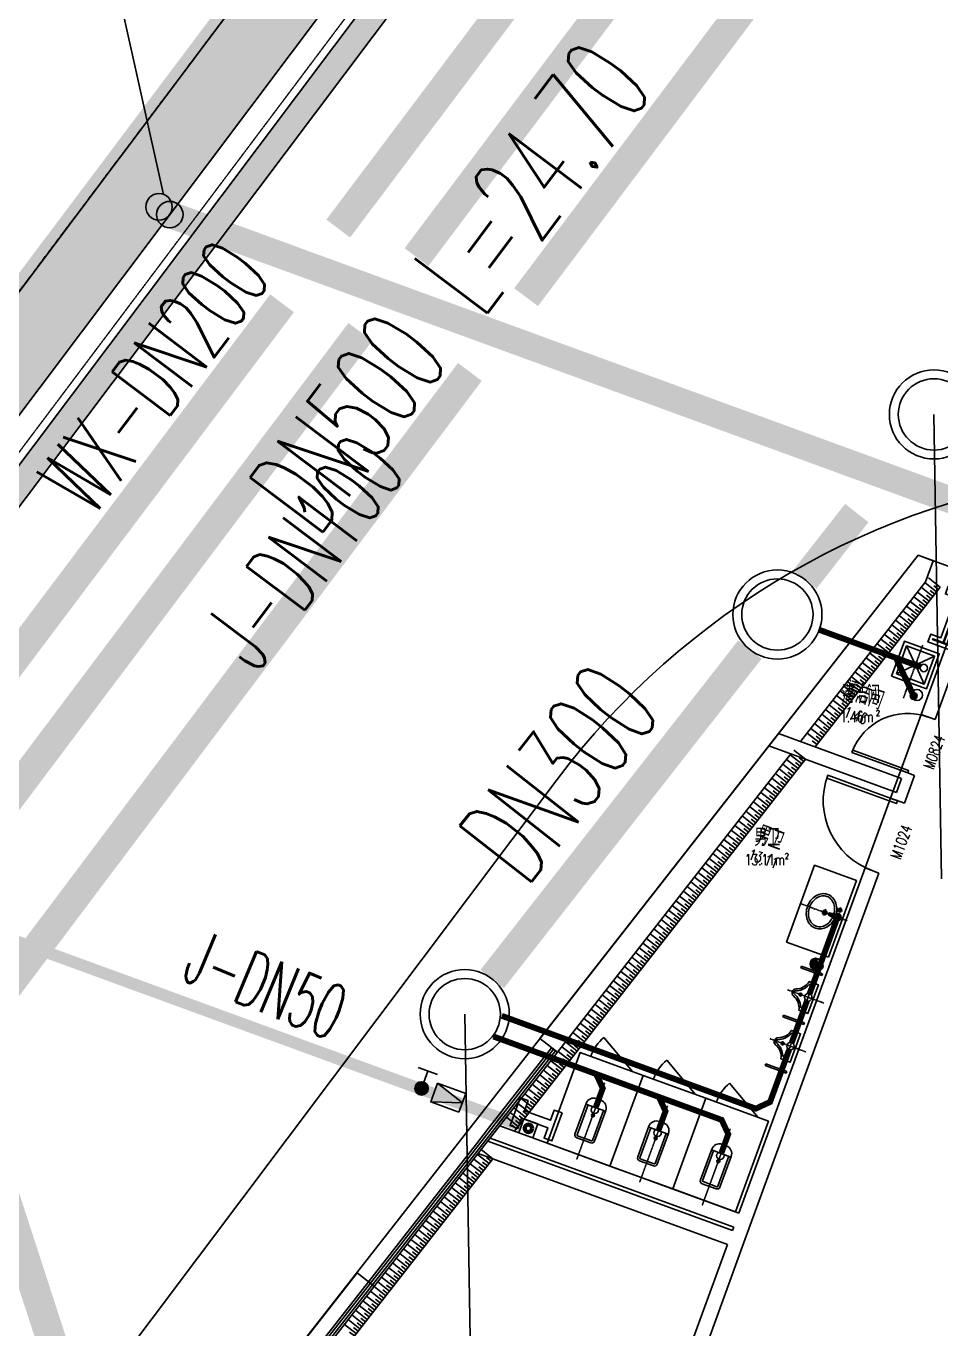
# Model space of a CAD drawing. Extents: x -111898 to 889894, y -2 to 1194865.
# Drawn here: x 571440 to 583763, y 946635 to 964181 of the extents above; entities that cross this region are included whole.
import ezdxf

# ---------------------------------------------------------------- set-up
doc = ezdxf.new("R2010")
doc.units = 0
doc.header["$LTSCALE"] = 10
doc.header["$MEASUREMENT"] = 0
for name, pattern in [('10平面$0$10平面$1$DOTE', [2.4200000000000004, 2, -0.2, 0.02, -0.2]), ('10平面$0$DASH', [0.35, 0.25, -0.1]), ('10平面$0$DOTE', [2.4200000000000004, 2, -0.2, 0.02, -0.2]), ('10平面$1$DOTE', [2.4200000000000004, 2, -0.2, 0.02, -0.2]), ('CENTER', [50.800000000000004, 31.75, -6.35, 6.35, -6.35]), ('DASH', [0.35, 0.25, -0.1]), ('DOTE', [2.4200000000000004, 2, -0.2, 0.02, -0.2])]:
    doc.linetypes.add(name, pattern=pattern)
doc.layers.get('Defpoints').update_dxf_attribs({"color": 210})
for name, color, linetype in [('0-WALL', 252, 'Continuous'), ('1-单体污水', 50, 'Continuous'), ('10平面$0$10平面$1$A-AXIS-DOTE', 14, '10平面$0$10平面$1$DOTE'), ('10平面$0$99平面图例外参$0$A-HATCH-2', 251, 'Continuous'), ('10平面$0$A-AXIS-DOTE', 8, '10平面$0$DOTE'), ('10平面$0$A-LIN-V', 9, 'Continuous'), ('10平面$0$A-WC', 223, 'Continuous'), ('10平面$1$A-AXIS-DOTE', 14, '10平面$1$DOTE'), ('A-AXIS-DOTE', 14, 'DOTE'), ('A-WC', 223, 'Continuous'), ('EQUIP_地漏', 7, 'Continuous'), ('FM_ZF给水', 3, 'Continuous'), ('GPS-ZF废水', 31, 'Continuous'), ('Gps-ZF雨水', 4, 'TG_Y'), ('SB_ZF污水', 2, 'Continuous'), ('TEXT_污水', 2, 'Continuous'), ('TEXT_消防', 1, 'Continuous'), ('TEXT_给水', 3, 'Continuous'), ('TEXT_雨水', 4, 'Continuous'), ('WALL', 252, 'Continuous'), ('WELL_污水', 2, 'Continuous'), ('建-房间', 252, 'Continuous'), ('建-门', 4, 'Continuous'), ('建-门窗编号', 7, 'Continuous'), ('污水标高', 2, 'Continuous')]:
    doc.layers.add(name, color=color, linetype=linetype)
for name, color, linetype, lineweight in [('GPS-ZF污水', 2, 'TG_W', 60), ('GPS-ZF消防', 1, 'TG_X', 60), ('GPS-ZF给水', 3, 'TG_J', 60), ('LG-ZF给水', 3, 'Continuous', 60)]:
    doc.layers.add(name, color=color, linetype=linetype, lineweight=lineweight)
doc.styles.add('10平面$0$A-AREA', font='SIMPLEX', dxfattribs={"bigfont": 'GBCBIG'})
doc.styles.add('_TWT_PIPEDN', font='SIMPLEX', dxfattribs={"width": 0.6, "height": 3, "bigfont": 'HZTXT'})
doc.styles.add('A-AREA', font='SIMPLEX', dxfattribs={"bigfont": 'GBCBIG'})
doc.styles.add('A-WIN-LABEL', font='SIMPLEX', dxfattribs={"bigfont": 'GBCBIG'})
doc.styles.add('TG_LINETYPE', font='SIMPLEX', dxfattribs={"width": 0.8, "height": 3.5, "bigfont": 'HZTXT'})
doc.linetypes.add('TG_J', pattern='A,2,-0.3,["J",TG_LINETYPE,S=0.1,R=0,X=-0.23,Y=-0.15],0', length=2.3)
doc.linetypes.add('TG_W', pattern='A,2,-0.3,["W",TG_LINETYPE,S=0.1,R=0,X=-0.23,Y=-0.15],0', length=2.3)
doc.linetypes.add('TG_WX', pattern='A,3,-0.6,["WX",TG_LINETYPE,S=0.1,R=0,X=-0.52,Y=-0.15],0', length=3.6)
doc.linetypes.add('TG_X', pattern='A,5,-0.3,["X",TG_LINETYPE,S=0.1,R=0,X=-0.23,Y=-0.15],0', length=5.3)
doc.linetypes.add('TG_Y', pattern='A,2,-0.3,["Y",TG_LINETYPE,S=0.1,R=0,X=-0.25,Y=-0.15],0', length=2.3)

# ---------------------------------------------------------------- blocks, each defined once
blk = doc.blocks.new('10平面$0$厕卫')
at = {"layer": '10平面$0$A-AXIS-DOTE', "linetype": '10平面$0$DASH'}
blk.add_line((50, -823.114372253418), (50, 271.885627746582), dxfattribs=at)
at = {"layer": '10平面$0$A-WC'}
for p, q in [((-59.78343963623047, -40), (-59.78343963623047, -469.6564288139343)), ((149.7834396362305, -30), (-49.78343963623047, -30)), ((159.7834396362305, -469.6564288139343), (159.7834396362305, -40)), ((189.7834396362305, -469.6564288139343), (-89.78343963623047, -469.6564288139343)), ((350, -1097.23339176178), (-169.6152420043945, -1397.23339176178))]:
    blk.add_line(p, q, dxfattribs=at)
blk.add_lwpolyline([(-400, 202.7666082382202), (-400, -1097.23339176178), (500, -1097.23339176178), (500, 202.7666082382202)], close=True, dxfattribs=at)
blk.add_lwpolyline([(189.7834396362305, -40, 0.4142135623730951), (149.7834396362305, 0), (-49.78343963623047, 0, 0.4142135623730951), (-89.78343963623047, -40), (-89.78343963623047, -479.6564288139343, 0.4142135623730951), (20.21656036376953, -589.6564288139343), (79.78343963623047, -589.6564288139343, 0.4142135623730903), (189.7834396362305, -479.6564288139343)], format="xyb", close=True, dxfattribs=at)
blk.add_circle((50, -358.6146011352539), 20, dxfattribs=at)
for centre, radius, start, end in [((-49.78343963623047, -40), 10, 90, 180), ((149.7834396362305, -40), 10, 0, 90), ((350, -1097.23339176178), 599.9999999999995, 180, 209.9998831151044)]:
    blk.add_arc(centre, radius, start, end, dxfattribs=at)
for p in [(50, 0), (50, -358.6146011352539)]:
    blk.add_point(p, dxfattribs=at)
blk = doc.blocks.new('10平面$0$$lvtry$00000224')
at = {"color": 0}
for p, q in [((-362.5000001189765, -1.369509844441253e-06), (-362.5000001189765, -300.0000013695098)), ((-337.5000001189765, -1.369509845972061e-06), (-362.5000001189765, -1.369509844441253e-06)), ((-337.5000001189765, -1.369509845972061e-06), (-337.5000001189765, -300.0000013695098)), ((337.4999998810235, -1.369509844441253e-06), (337.4999998810235, -300.0000013695098)), ((362.4999998810235, -1.369509845972061e-06), (337.4999998810235, -1.369509844441253e-06)), ((362.4999998810235, -1.369509845972061e-06), (362.4999998810235, -300.0000013695098)), ((-337.5000001189765, -300.0000013695098), (-362.5000001189765, -300.0000013695098)), ((362.4999998810235, -300.0000013695098), (337.4999998810235, -300.0000013695098))]:
    blk.add_line(p, q, dxfattribs=at)
at = {"color": 0, "elevation": 1e-08}
blk.add_lwpolyline([(-205, -130.6921668672003), (-205, 0), (205, 0), (205, -130.6921668676659, 0.2680681872429386), (50.76696929242462, -263.4628327437676, -0.3177651244820785), (-5.727633833885193e-08, -299.6467267489061, -0.3177651238976431), (-50.76696929195896, -263.4628327442333, 0.2680681872434905)], format="xyb", close=True, dxfattribs=at)
at = {"color": 0}
blk.add_circle((0, -181.622158779297, 1e-08), 20, dxfattribs=at)
for centre, radius, start, end in [((-152.1659696591087, -115.0054347957484, 1e-08), 10, 114.1083874687021, 248.1393961379835), ((5.09339536074549, -466.4251228258945, 1e-08), 395.0016948295107, 66.66751465096227, 114.1083874687021), ((-242.8073158459738, -340.9316236418672, 1e-08), 233.4306809856922, 19.26394190434416, 68.13939613798351), ((242.8073158459738, -340.9316236418672, 1e-08), 233.4306809856917, 110.4941076083355, 160.7360580956559), ((157.579544424545, -112.9081085743383, 1e-08), 10, 290.4941076083355, 66.66751465096227), ((0.2095041857101023, -256, 1e-08), 23.99999999999859, 199.2639419043441, 269.499839251993), ((-0.2095041857101023, -256, 1e-08), 24.00000000000079, 270.500160748007, 340.7360580956558)]:
    blk.add_arc(centre, radius, start, end, dxfattribs=at)
blk.add_point((0, -181.622158779297, 1e-08), dxfattribs=at)
at = {"layer": '10平面$1$A-AXIS-DOTE'}
blk.add_lwpolyline([(-1.327134668827057e-07, 152.6724720913917), (-1.327134668827057e-07, -367.3275279086083)], dxfattribs=at)
blk = doc.blocks.new('10平面$0$小便器')
at = {"layer": '10平面$0$A-WC', "xscale": -1, "rotation": 89.99999999999999}
blk.add_blockref('10平面$0$$lvtry$00000224', (2044606.132980346, 1695653.609367371), dxfattribs=at)
blk = doc.blocks.new('10平面$0$45345')
at = {"layer": '10平面$0$A-WC'}
h = blk.add_hatch(dxfattribs=at)
h.set_pattern_fill('ANSI31', color=256, scale=10, angle=7.69694232914171e-13)
h.set_pattern_definition([(30.00000000072439, (40598742844.53468, 3385776346.450553), (-7.937500000173811, 13.74815328497761), [])])
edge = h.paths.add_edge_path()
edge.add_arc((40598742441.34776, 3385774511.717568), 50, 0, 360)
blk.add_circle((40598742441.34776, 3385774511.717568), 50, dxfattribs=at)
blk = doc.blocks.new('10平面$0$343243')
at = {"layer": '10平面$0$10平面$1$A-AXIS-DOTE'}
blk.add_lwpolyline([(-137039.1845359175, 783549.9999155595), (-137039.1845291465, 784209.9999155595)], dxfattribs=at)
at = {"layer": '10平面$0$A-WC'}
for p, q in [((-137084.2437445717, 783874.9999160218), (-136994.125320595, 783874.9999150973)), ((-137070.6291553337, 783706.5430113167), (-137055.8879810546, 783814.2154559261)), ((-137064.1845347106, 783667.647857158), (-137055.8879810546, 783814.2154559261)), ((-137056.3608064828, 783804.1132499352), (-137022.0082601383, 783804.1132495828)), ((-137055.8879810546, 783814.2154559261), (-137022.4810853592, 783814.2154555834)), ((-137039.1845330456, 783829.9407035712), (-137039.1845321211, 783920.0591275479)), ((-137014.1845347106, 783667.6478566449), (-137022.4810853592, 783814.2154555834)), ((-137007.7399132893, 783706.5430106715), (-137022.4810853592, 783814.2154555834)), ((-137175.6989661359, 783693.99991696), (-137102.6701027446, 783693.9999162109)), ((-137139.1845348148, 783657.4854848898), (-137139.1845340656, 783730.5143482811)), ((-137064.1845347106, 783667.647857158), (-137070.6291553337, 783706.5430113167)), ((-137064.1845347106, 783667.647857158), (-137014.1845347106, 783667.6478566449)), ((-137063.069927619, 783687.3385976467), (-137015.2991413982, 783687.3385971566)), ((-137014.1845347106, 783667.6478566449), (-137007.7399132893, 783706.5430106715)), ((-136975.6989661359, 783693.9999149082), (-136902.6701027446, 783693.9999141591)), ((-136939.1845348148, 783657.485482838), (-136939.1845340656, 783730.5143462293))]:
    blk.add_line(p, q, dxfattribs=at)
for points in [[(-137068.5861527328, 783721.4655052931, -0.05503366445282638), (-137132.052788923, 783734.964308203, -0.0888493983857469), (-137208.3990421116, 783776.3516643569, -0.1049875008758899), (-137263.2745701811, 783843.1668952166, -0.1201703710503755), (-137282.0112499413, 783919.9999180507, -0.120170371050088), (-137263.2745686047, 783996.8329405003, -0.1049875008761855), (-137208.3990391642, 784063.6481702342, -0.08884939838595049), (-137132.0527851261, 784105.0355248217, -0.08005155327522542), (-137039.1845300698, 784119.9999155595, -0.08005155327514211)], [(-137064.5138742414, 783751.2102306456, -0.05606644776381915), (-137122.6293239315, 783763.445851482, -0.08884939838590888), (-137189.6757487428, 783799.7917643017, -0.1049875008761085), (-137236.6424184022, 783856.9773438561, -0.1201703710500949), (-137252.0112499413, 783919.9999177429, -0.1201703710501435), (-137236.642417109, 783983.0224913144, -0.1049875008761313), (-137189.6757462764, 784040.2080699052, -0.08884939838588762), (-137122.6293207193, 784076.5539813492, -0.08005155327528395), (-137039.1845303776, 784089.9999155595, -0.08005155327526944)], [(-137039.1845300698, 784119.9999155595, -0.08005155327514211), (-136946.3162753206, 784105.0355229162, -0.08884939838606445), (-136869.9700221316, 784063.6481667622, -0.1049875008760499), (-136815.0944940622, 783996.8329359024, -0.120170371050193), (-136796.357814302, 783919.9999130684, -0.1201703710501875), (-136815.0944956387, 783843.1668906187, -0.1049875008760622), (-136869.9700250791, 783776.3516608849, -0.08884939838584911), (-136946.316279117, 783734.9643062975, -0.05503366445274368), (-137009.7829155841, 783721.4655046898, -0.0800515532754416)], [(-137039.1845303776, 784089.9999155595, -0.08005155327526944), (-136955.7397403118, 784076.5539796371, -0.0888493983858896), (-136888.6933155005, 784040.2080668174, -0.1049875008761153), (-136841.7266458411, 783983.022487263, -0.1201703710501367), (-136826.357814302, 783919.9999133762, -0.1201703710501367), (-136841.7266471343, 783856.9773398046, -0.1049875008761155), (-136888.6933179669, 783799.7917612139, -0.08884939838591054), (-136955.7397435241, 783763.4458497699, -0.05606644776380701), (-137013.8551934652, 783751.2102301259, -0.08005155327530532)]]:
    blk.add_lwpolyline(points, format="xyb", dxfattribs=at)
for centre, radius in [((-137039.1845325833, 783874.9999155595), 30), ((-137039.1845325833, 783874.9999155595), 20), ((-137139.1845344402, 783693.9999165855), 25), ((-137139.1845344402, 783693.9999165855), 15), ((-136939.1845344402, 783693.9999145336), 25), ((-136939.1845344402, 783693.9999145336), 15)]:
    blk.add_circle(centre, radius, dxfattribs=at)
for centre, start, end in [((-137040.368334685, 783694.7285667062), 80.52522821089455, 279.4747706136177), ((-137038.0007341804, 783694.7285666818), 260.5252282108945, 99.47477061338024)]:
    blk.add_arc(centre, 7.191400878313289, start, end, dxfattribs=at)
blk = doc.blocks.new('$VALVE$00000752')
for p, q in [((-112.5, 75), (112.5, 75)), ((112.5, 75), (112.5, -75)), ((112.5, -75), (-112.5, -75))]:
    blk.add_line(p, q)
blk.add_lwpolyline([(-112.5, -75), (112.5, 0), (-112.5, 75)], close=True)
for p in [(-112.5, 0), (112.5, 9.094947017729282e-13)]:
    blk.add_point(p)
blk.add_solid([(-112.5, 75), (112.5, 0), (-112.5, -75)])
blk = doc.blocks.new('A$C34D37DA4')
at = {"ltscale": 0.5}
for points in [[(-250.0000003376044, -107.7489576064982), (249.9999996623956, -107.7489576064982), (249.9999996623956, 392.2510423935018), (-250.0000003376044, 392.2510423935018)], [(-200.0000003376044, -57.74895760649815), (199.9999996623956, -57.74895760649815), (199.9999996623956, 342.2510423935018), (-200.0000003376044, 342.2510423935018)]]:
    blk.add_lwpolyline(points, close=True, dxfattribs=at)
for points in [[(-200.0000003376044, 342.2510423935018), (-28.28427158528939, 170.5353136411868)], [(28.28427091008052, 170.5353136411868), (199.9999996623956, 342.2510423935018)], [(-200.0000003376044, -57.74895760649815), (-28.28427158528939, 113.9667711458169)], [(28.28427091008052, 113.9667711458169), (199.9999996623956, -57.74895760649815)]]:
    blk.add_lwpolyline(points, dxfattribs=at)
blk.add_circle((-3.37604433298111e-07, 142.2510423935018), 40, dxfattribs=at)
at = {"layer": 'A-AXIS-DOTE'}
blk.add_lwpolyline([(0, 427.4235144928098), (0, -332.5764855071902)], dxfattribs=at)
blk = doc.blocks.new('10平面$0$99平面图例外参$0$$LinePat$填挖边坡')
at = {"color": 0}
for p, q in [((0, 0), (0, -1500)), ((300, 0), (300, -600))]:
    blk.add_line(p, q, dxfattribs=at)
at = {"layer": 'Defpoints', "color": 0}
blk.add_point((600, 0), dxfattribs=at)
blk = doc.blocks.new('$TwtSys$00000147')
blk.add_circle((0, 0, 1e-08), 25)
blk = doc.blocks.new('$TwtSys$00000141')
for p, q in [((-94.19606303561523, 7.672111694559135), (-10.08309029082739, 91.78508443935061)), ((-94.19606303561523, 7.672111694559135), (-10.08309029082739, 91.78508443935061)), ((-87.21916889109707, -35.05448014085778), (35.05448014085778, 87.21916889110071)), ((-87.21916889109707, -35.05448014085778), (35.05448014085778, 87.21916889110071)), ((-66.46803743153214, -66.46803743153941), (66.46803743153214, 66.46803743153214)), ((-66.46803743153214, -66.46803743153578), (66.46803743153214, 66.46803743153214)), ((-32.35611368903483, -87.061266563549), (87.58274635417911, 32.87759347966494)), ((-32.35611368903483, -87.061266563549), (87.58274635417911, 32.87759347966858)), ((11.43110768805855, -92.25951895252001), (92.2594807012465, -11.43114593933933)), ((11.43110768805855, -92.25951895252001), (92.2594807012465, -11.43114593933933))]:
    blk.add_line(p, q)
blk.add_circle((0, 0), 94)
blk.add_circle((0, 0), 94)
blk = doc.blocks.new('$VALVE$00000497')
for p, q in [((77.84599647394498, 138.1702899510274), (-77.84599647394498, 138.1702899510274)), ((0, 49.99999999000283), (0, 138.1702899510274))]:
    blk.add_line(p, q)
at = {"const_width": 49.6031746031746}
blk.add_lwpolyline([(24.80158730159019, 0, 1), (-24.80158730159019, 0, 1)], format="xyb", close=True, dxfattribs=at)
blk.add_circle((0, 0), 49.99999999)
blk = doc.blocks.new('*U6267')
at = {"color": 0}
blk.add_lwpolyline([(500, 0), (499.9999999999999, 1000), (459.9999999999999, 1000), (460, 0)], close=True, dxfattribs=at)
blk.add_arc((500, 0), 1000, 90, 180, dxfattribs=at)
blk = doc.blocks.new('*U6266')
at = {"color": 0, "xscale": 0.001, "yscale": 0.001, "zscale": 0.001}
blk.add_blockref('*U6267', (0, 0), dxfattribs=at)
blk = doc.blocks.new('$TWTSYS$00000376')
for radius in [0.5, 0.4]:
    blk.add_circle((0, 0, 1e-08), radius)

msp = doc.modelspace()

# ---------------------------------------------------------------- hatches: boundary and pattern name
at = {"layer": '0-WALL'}
h = msp.add_hatch(dxfattribs=at)
h.set_pattern_fill('草坪或沼泽', color=8, scale=400, angle=-0.2002566359973439)
h.set_pattern_definition([(359.7997433640027, (-824318.4315037844, 704905.547007917), (1605.582436069864, 1594.398018370558), [240, -48, 64, -48, 240, -960]), (359.7997433640027, (-824398.2632298586, 704953.8263224349), (1605.582436069864, 1594.398018370558), [160, -120, 240, -120, 160, -800]), (359.7997433640027, (-823836.0297703859, 705591.8651379333), (1605.582436069864, 1594.398018370558), [200, -80, 200, -1120]), (359.7997433640027, (-824634.9064412233, 705914.6592878089), (1605.582436069864, 1594.398018370558), [80, -160, 80, -1280]), (89.79974336400268, (-824474.9074177858, 705914.1000703559), (-1594.398018370558, 1605.582436069864), [143.9999999999999, -1456]), (89.79974336400268, (-823998.2656712648, 704952.4282678352), (-1594.398018370558, 1605.582436069864), [159.9999999999999, -1440]), (89.79974336400268, (-823596.0312352297, 705591.0263069854), (-1594.398018370558, 1605.582436069864), [159.9999999999999, -1440]), (44.79974336400269, (-823790.3228688356, 704935.7013820396), (5.59220884975889, 1599.99022725065), [160, -2102.7416992]), (134.7997433640026, (-824206.3203282473, 704937.1553562866), (-1599.99022725065, 5.59220884975889), [160, -2102.741699199999]), (63.23469218400269, (-823838.2946248171, 704943.8691028343), (5.59220893125007, 1599.990227220076), [160, -3417.7087632]), (75.76349989400268, (-823918.2661595461, 704952.1486643539), (5.592208906717815, 1599.990226980322), [159.9999999999999, -6436.969001599997]), (75.76349989400268, (-823516.0317235109, 705590.7466996894), (5.592208906717815, 1599.990226980322), [127.9999999999999, -6468.969001599997]), (75.76349989400268, (-824442.9076237795, 705913.9882301078), (5.592208906717815, 1599.990226980322), [112, -6484.969001599996]), (103.8359868340026, (-824078.2651829836, 704952.707878469), (5.592208790911286, 1599.990226980727), [160, -6436.9690016]), (103.8359868340026, (-823676.0307545778, 705591.3059200034), (5.592208790911286, 1599.990226980727), [128, -6468.9690016]), (103.8359868340026, (-824506.9072194216, 705914.2119125114), (5.592208790911286, 1599.990226980727), [112, -6484.969001599999]), (116.3647945640027, (-824158.2926564333, 704944.987541555), (5.592208209553519, 1599.990227222598), [159.9999999999999, -3417.706876319998])])
h.paths.add_polyline_path([(696130.9834971312, 804098.6092232452), (669562.3317484739, 731379.5407980666), (607880.4317393187, 745535.2408012138), (522571.7317423704, 770781.3408015952), (445339.5305857542, 792957.0411266075), (609790.2715296629, 1011755.571234582), (618487.2317499998, 1023194.240804552), (653205.5602946165, 1069507.994380353), (721439.1645960691, 1038957.865692495), (738262.8392176512, 1027590.633263944), (761400.8906626585, 1017231.068407415), (768403.0373148802, 1001909.039001821), (737294.4321665647, 916764.0039232955), (736355.159835327, 917107.1766289459), (742257.7525400999, 933262.6513088928), (741788.3103785398, 933434.1667593704), (745346.3128580931, 941716.1195210204), (767322.9124293211, 1001866.694767831), (760648.0976023558, 1016472.459882139), (737774.940757263, 1026713.423886179), (720951.2661433103, 1038080.656313299), (653526.3374400022, 1068268.717893957), (619285.3326334837, 1022591.707346319), (610587.9901041868, 1011152.535033582), (447011.6206202391, 793517.3390973792), (522851.6122126463, 771741.3842314468), (608134.4033274534, 746502.951664804), (668925.8997263792, 732551.5950192199), (695191.7112116697, 804441.7819131599)])
h.paths.add_polyline_path([(702359.4512476805, 821146.0821222053), (701420.1789317015, 821489.2548226104), (703324.3013834837, 826702.5604351745), (702855.2264628294, 826873.8858402953), (706411.9311594847, 835156.2378467307), (730109.5336604002, 900012.7405880676), (731048.8059763792, 899669.5678838477)])
h = msp.add_hatch(dxfattribs=at)
h.set_pattern_fill('草坪或沼泽', color=8, scale=400, angle=-0.2002566359973439)
h.set_pattern_definition([(359.7997433640027, (-824318.4315037844, 704905.547007917), (1605.582436069863, 1594.398018370559), [240, -48, 64, -48, 240, -960]), (359.7997433640027, (-824398.2632298586, 704953.8263224349), (1605.582436069863, 1594.398018370559), [160, -120, 240, -120, 160, -800]), (359.7997433640027, (-823836.0297703859, 705591.8651379333), (1605.582436069863, 1594.398018370559), [200, -80, 200, -1120]), (359.7997433640027, (-824634.9064412233, 705914.6592878089), (1605.582436069863, 1594.398018370559), [80, -160, 80, -1280]), (89.79974336400268, (-824474.9074177858, 705914.1000703559), (-1594.398018370559, 1605.582436069863), [143.9999999999999, -1456]), (89.79974336400268, (-823998.2656712648, 704952.4282678352), (-1594.398018370559, 1605.582436069863), [159.9999999999999, -1440]), (89.79974336400268, (-823596.0312352297, 705591.0263069854), (-1594.398018370559, 1605.582436069863), [159.9999999999999, -1440]), (44.79974336400269, (-823790.3228688356, 704935.7013820396), (5.592208849759004, 1599.99022725065), [160, -2102.7416992]), (134.7997433640026, (-824206.3203282473, 704937.1553562866), (-1599.99022725065, 5.592208849759004), [160, -2102.741699199999]), (63.23469218400269, (-823838.2946248171, 704943.8691028343), (5.59220893125007, 1599.990227220076), [160, -3417.7087632]), (75.76349989400268, (-823918.2661595461, 704952.1486643539), (5.592208906717815, 1599.990226980322), [159.9999999999999, -6436.969001599997]), (75.76349989400268, (-823516.0317235109, 705590.7466996894), (5.592208906717815, 1599.990226980322), [127.9999999999999, -6468.969001599997]), (75.76349989400268, (-824442.9076237795, 705913.9882301078), (5.592208906717815, 1599.990226980322), [112, -6484.969001599996]), (103.8359868340026, (-824078.2651829836, 704952.707878469), (5.592208790911286, 1599.990226980727), [160, -6436.9690016]), (103.8359868340026, (-823676.0307545778, 705591.3059200034), (5.592208790911286, 1599.990226980727), [128, -6468.9690016]), (103.8359868340026, (-824506.9072194216, 705914.2119125114), (5.592208790911286, 1599.990226980727), [112, -6484.969001599999]), (116.3647945640027, (-824158.2926564333, 704944.987541555), (5.592208209553178, 1599.990227222599), [159.9999999999999, -3417.706876319998])])
edge = h.paths.add_edge_path()
edge.add_line((741503.080184448, 933538.3785041557), (741712.8743052366, 934018.5682772384))
edge.add_line((741712.8743052366, 934018.5682772384), (745060.9552454832, 941812.8928240524))
edge.add_line((745060.9552454832, 941812.8928240524), (766890.8625025633, 1001849.757060884))
edge.add_line((766890.8625025633, 1001849.757060884), (760346.9803385618, 1016169.016480802))
edge.add_line((760346.9803385618, 1016169.016480802), (737579.7813486937, 1026362.540142416))
edge.add_line((737579.7813486937, 1026362.540142416), (720756.1066737059, 1037729.772585748))
edge.add_line((720756.1066737059, 1037729.772585748), (653654.6482844236, 1067773.00730121))
edge.add_line((653654.6482844236, 1067773.00730121), (467795.2523722532, 820503.805057405))
edge.add_line((467795.2523722532, 820503.805057405), (468143.5819697264, 820404.8905800567))
edge.add_line((468143.5819697264, 820404.8905800567), (647181.9210581663, 1058601.17751634))
edge.add_line((647181.9210581663, 1058601.17751634), (648464.5571284178, 1058132.562714933))
edge.add_line((648464.5571207884, 1058132.562719224), (650350.2345347288, 1063296.799167989))
edge.add_line((650350.2345423582, 1063296.79916179), (720796.1482157591, 1037558.685605405))
edge.add_line((720796.1482157591, 1037558.685607313), (718909.6024165037, 1032395.073365091))
edge.add_line((718909.6024165037, 1032395.073367475), (725484.4925989988, 1029992.897046445))
edge.add_line((725484.4925989988, 1029992.897044061), (726513.2580256346, 1032808.654232858))
edge.add_line((726513.2580256346, 1032808.654232858), (729331.0694041136, 1031779.138290285))
edge.add_line((729331.0694041136, 1031779.138290285), (728302.3631129148, 1028963.455247758))
edge.add_line((728302.3631129148, 1028963.455247758), (747084.5603098753, 1022101.192045091))
edge.add_line((747084.5603098753, 1022101.192045091), (755217.1409678343, 1018452.950707315))
edge.add_arc((743028.4986796263, 1006160.869893907), 17310.63983173795, -14.619993948344586, 45.2420907396521, ccw=False)
edge.add_line((759778.639899719, 1001791.542619108), (760685.9860529783, 1001458.081477521))
edge.add_line((760685.9860529783, 1001458.081477521), (765094.6488947752, 999847.3091386543))
edge.add_line((765094.6488947752, 999847.3091386543), (740941.6856303099, 933744.019746183))
edge.add_line((740941.6856303099, 933744.019746183), (741503.080184448, 933538.3785041557))
at = {"layer": '1-单体污水'}
for points in [[(579207.7321845681, 949875.825761482), (579244.0052074038, 949892.6860059387), (579250.9889489603, 949877.6612281903)], [(579207.7321845681, 949875.825761482), (579245.3030783331, 949862.0988550754), (579250.9889489603, 949877.6612281903)], [(581268.8827284516, 949601.8577935657), (581255.1569894018, 949564.2864735414), (581270.7188560707, 949558.6013361918)], [(581268.8827284516, 949601.8577935657), (581285.7429725846, 949565.5847712668), (581270.7188560707, 949558.6013361918)], [(581461.2494804488, 949691.2727431683), (581478.1097252091, 949654.9997211607), (581493.1345029236, 949661.9834625087)], [(581461.2494804488, 949691.2727431683), (581498.8203741057, 949677.5458368049), (581493.1345029236, 949661.9834625087)], [(580053.0772854317, 949566.9703595107), (580089.3503078066, 949583.830603469), (580096.33404931, 949568.8058259595)], [(580053.0772854317, 949566.9703595107), (580090.648178736, 949553.2434526058), (580096.33404931, 949568.8058259595)], [(580809.0074378948, 949450.4817076199), (580822.7343449611, 949488.0526008405), (580838.2967180858, 949482.3667300133)], [(580809.0074378948, 949450.4817076199), (580845.2804601338, 949467.3419529339), (580838.2967180858, 949482.3667300133)], [(580898.4223933357, 949258.11495673), (580934.695415273, 949274.9752026936), (580941.6791580096, 949259.9504242718)], [(580898.4223933357, 949258.11495673), (580935.9932864582, 949244.3880497643), (580941.6791580096, 949259.9504242718)]]:
    msp.add_hatch(color=256, dxfattribs=at).paths.add_polyline_path(points)

# ---------------------------------------------------------------- linework, layer by layer
at = {"layer": '0-WALL'}
for p, q in [((653654.6482844236, 1067773.00730121), (467795.2523722532, 820503.805057405)), ((468143.5819697264, 820404.8905800567), (647181.9210581663, 1058601.17751634))]:
    msp.add_line(p, q, dxfattribs=at)
at = {"layer": '0-WALL', "color": 1, "linetype": 'DASH', "ltscale": 3, "const_width": 300}
msp.add_lwpolyline([(768403.0373225096, 1001909.038998006), (761400.8906702879, 1017231.068400739), (738262.8392557981, 1027590.633249162), (721439.1646418455, 1038957.865673898), (653205.5602946165, 1069507.994380353), (618487.2317652586, 1023194.240795492), (609790.2715296629, 1011755.571232675), (445339.5306315306, 792957.0411118255), (522571.7317652586, 770781.3407930122), (607880.4317545774, 745535.2407964454), (669562.3317484739, 731379.5407966361)], close=True, dxfattribs=at)
at = {"layer": '0-WALL', "linetype": 'CENTER', "ltscale": 0.2}
msp.add_lwpolyline([(768403.0373225096, 1001909.038998006), (761400.8906702879, 1017231.068400739), (738262.8392557981, 1027590.633249162), (721439.1646418455, 1038957.865673898), (653205.5602946165, 1069507.994380353), (618487.2317652586, 1023194.240795492), (609790.2715296629, 1011755.571232675), (445339.5306315306, 792957.0411118255), (522571.7317652586, 770781.3407930122), (607880.4317545774, 745535.2407964454), (669562.3317484739, 731379.5407966361)], close=True, dxfattribs=at)
at = {"layer": '0-WALL'}
msp.add_lwpolyline([(445339.5305857542, 792957.0411266075), (609790.2715296629, 1011755.571234582), (618487.2317499998, 1023194.240804552), (653205.5602946165, 1069507.994380353), (721439.1645960691, 1038957.865692495), (738262.8392176512, 1027590.633263944), (761400.8906626585, 1017231.068407415), (768403.0373148802, 1001909.039001821), (737294.4321665647, 916764.0039232955), (736355.159835327, 917107.1766289459), (742257.7525400999, 933262.6513088928), (741788.3103785398, 933434.1667593704), (745346.3128580931, 941716.1195210204), (767322.9124293211, 1001866.694767831), (760648.0976023558, 1016472.459882139), (737774.940757263, 1026713.423886179), (720951.2661433103, 1038080.656313299), (653526.3374400022, 1068268.717893957), (619285.3326334837, 1022591.707346319), (610587.9901041868, 1011152.535033582), (447011.6206202391, 793517.3390973792)], dxfattribs=at)
at = {"layer": '0-WALL', "linetype": 'DASH'}
for points in [[(691451.0113139036, 794203.3922075019), (668925.8997187498, 732551.5950187431), (608134.4033808592, 746502.9516538368), (522851.6122813108, 771741.384224771), (447011.6206507566, 793517.3390873657), (610587.9934611204, 1011152.539353727), (619285.3323740843, 1022591.706963895), (653526.3374476316, 1068268.717896341), (720951.2660746458, 1038080.656340002), (737774.9407801512, 1026713.423888086), (755564.1502146604, 1018748.687975286), (760648.0976023558, 1016472.45988643), (767322.9124674681, 1001866.694749712), (745344.8556361082, 941712.200104116), (741785.0208277586, 933426.5101622329)], [(691169.2296137693, 794306.3440183387), (668734.9701151731, 732903.2112845168), (608210.5948481443, 746793.264914392), (522935.5764231565, 772029.3972538696), (447513.247649658, 793685.4284828887), (610827.3090510252, 1010971.628489374), (619524.7626337889, 1022410.946928857), (653622.5705866697, 1067896.934950708), (720804.8965296629, 1037817.493531107), (737628.5712275389, 1026450.261079191), (755441.5582499388, 1018474.87926328), (760422.2596888426, 1016244.877331136), (766998.8750071409, 1001853.991474508), (745065.9315104368, 941822.9731653915), (741509.3837199095, 933544.9339221702)]]:
    msp.add_lwpolyline(points, dxfattribs=at)
at = {"layer": '0-WALL'}
msp.add_lwpolyline([(538866.5349879148, 897594.9416483627), (540564.3651041868, 902241.9459131942), (583454.2296976927, 957054.5038179145), (585074.3885416868, 956462.5623501525), (585689.2009348753, 958145.3194483505, 0.2033273801087603), (578593.1690668943, 954034.5929812179), (536751.5677027586, 898367.6663869605)], format="xyb", close=True, dxfattribs=at)
at = {"layer": '1-单体污水', "const_width": 80}
for points in [[(583156.860099304, 955672.6352719055), (582123.4387430714, 956050.2062404477)], [(583485.6054135754, 955552.5248377309), (583156.860099304, 955672.6352719055)], [(583375.4891770482, 955202.2780716156), (583156.860099304, 955672.6352719055)], [(582353.5037652501, 952133.3954448863), (582146.5706433721, 951567.0142240033)], [(582114.3124121281, 951478.7226246464), (581993.1724577018, 951147.1594902641)], [(581958.8551908359, 951053.2322567542), (581752.9515937706, 950489.6688560379)], [(581268.8827280882, 949601.8577936874), (577847.611182678, 950851.7334707961)], [(579118.3172373655, 950068.1925123916), (577735.7734446409, 950573.3188947425)], [(581461.2494807127, 949691.2727435813), (581718.6343271616, 950395.741622434)], [(579118.3172373655, 950068.1925123916), (579207.7321848753, 949875.8257616744)], [(579963.6623377684, 949759.337109922), (579118.3172373655, 950068.1925123916)], [(579118.5126366664, 949631.6295827357), (579207.7321848753, 949875.8257616744)], [(580809.0074381712, 949450.4817074523), (579963.6623377684, 949759.337109922)], [(579963.6623377684, 949759.337109922), (580053.0772852781, 949566.9703592048)], [(579963.8577370693, 949322.7741802661), (580053.0772852781, 949566.9703592048)], [(581461.2494807127, 949691.2727435813), (581268.8827280882, 949601.8577936874)], [(580809.0074381712, 949450.4817074523), (580898.4223933103, 949258.114957212)], [(580809.2028385331, 949013.9187774088), (580898.4223933103, 949258.114957212)]]:
    msp.add_lwpolyline(points, dxfattribs=at)
at = {"layer": '10平面$0$A-LIN-V', "color": 8}
for p, q in [((582068.9680416395, 954473.1267557566), (583753.5887035982, 956625.7337810788)), ((578019.39913679, 949298.5906296407), (581939.3818366886, 954307.5415997262)), ((572900.744038588, 942757.9769630719), (577727.8301756368, 948926.0240285556))]:
    msp.add_line(p, q, dxfattribs=at)
at = {"layer": 'A-WC', "elevation": -1.000000012154942e-08}
msp.add_lwpolyline([(582247.666488159, 951639.7371886955), (582625.1564249876, 952672.9367569671), (582061.593024719, 952878.8403586135), (581684.1030878904, 951845.6407903419), (582247.666488159, 951639.7371882186)], dxfattribs=at)
at = {"layer": 'Defpoints'}
msp.add_lwpolyline([(578265.6013483885, 949208.6381448493), (578077.7468790892, 949277.2726787315), (578146.3814158323, 949465.1271456466), (578334.2358775022, 949396.4926117645)], close=True, dxfattribs=at)
at = {"layer": 'GPS-ZF废水', "const_width": 360}
msp.add_lwpolyline([(573207.6776118162, 961703.1192291961), (599738.6228327635, 952009.769620298)], dxfattribs=at)
at = {"layer": 'GPS-ZF废水', "linetype": 'TG_W'}
for centre in [(573230.449149597, 961746.1217292533), (573375.3625788572, 961641.8538259254)]:
    msp.add_circle(centre, 178.5264641344547, dxfattribs=at)
at = {"layer": 'GPS-ZF污水', "ltscale": 0.1, "const_width": 400}
for points in [[(582629.436581652, 957622.794389349), (581929.6564475191, 956728.6158610976)], [(581190.0942382142, 955783.6038275029), (577718.0946724783, 951347.0854010863)]]:
    msp.add_lwpolyline(points, dxfattribs=at)
at = {"layer": 'GPS-ZF消防', "linetype": 'TG_WX', "ltscale": 0.1, "const_width": 400}
for points in [[(575645.2408126317, 961454.3698265227), (584824.3557581785, 973658.1999276862)], [(533277.7820277098, 905125.9251021133), (574887.855732171, 960447.4101252954)]]:
    msp.add_lwpolyline(points, dxfattribs=at)
at = {"layer": 'GPS-ZF给水', "ltscale": 0.1, "const_width": 400}
for points in [[(576699.1548306381, 961069.3227770756), (617189.6380686644, 1014908.684691309)], [(522880.6223292234, 889507.9281648383), (575941.8272232907, 960062.3198499946)]]:
    msp.add_lwpolyline(points, dxfattribs=at)
at = {"layer": 'GPS-ZF给水', "linetype": 'Continuous', "ltscale": 0.1, "const_width": 160}
msp.add_lwpolyline([(578112.0641905635, 949371.1997006405), (570095.029479492, 952300.3045982108)], dxfattribs=at)
at = {"layer": 'Gps-ZF雨水', "ltscale": 0.1, "const_width": 400}
for points in [[(578175.3576411672, 960529.9747995931), (585005.7902075702, 969612.0344981833)], [(570883.3370502118, 950834.1662711322), (577418.0180044246, 959522.9809194634)], [(572590.606573284, 943989.6603538886), (570708.0929785055, 949784.0061537978)]]:
    msp.add_lwpolyline(points, dxfattribs=at)
at = {"layer": 'LG-ZF给水', "linetype": 'Continuous'}
msp.add_circle((578205.9897074583, 949336.8666766868), 50, dxfattribs=at)
at = {"layer": 'WALL', "color": 8}
for p, q in [((583454.2297053221, 957054.5038117156), (581575.2297358396, 954653.5190523849)), ((583659.0451960447, 956979.6723941551), (583454.2297053221, 957054.5038117156)), ((583556.0933985594, 956697.8906940208), (581871.4727320555, 954545.2836683975)), ((584079.1278376463, 956506.7943414436), (583495.7344355467, 954910.0317438827)), ((584266.9823069456, 956438.1598075614), (583683.5888972166, 954841.3972100005)), ((583495.7344355467, 954910.0317438827), (583221.1962962034, 954158.6138762222)), ((581575.2297358396, 954653.5190523849), (581445.6435313108, 954487.9338959442)), ((581575.2297358396, 954653.5190523849), (583233.8426508787, 954047.5280092941)), ((581445.6435313108, 954487.9338959442), (578360.0985865477, 950545.2268732772)), ((581741.8865275267, 954379.6985124336), (578596.3515925291, 950360.3363217101)), ((581445.6435313108, 954487.9338959442), (583165.2081141355, 953859.6735423789)), ((583221.1962962034, 954158.6138762222), (583083.9272303465, 953782.9049423919)), ((583233.8426508787, 954047.5280092941), (583165.2081141355, 953859.6735423789)), ((583409.0507655027, 954089.97934234), (583271.7816996458, 953714.2704085098)), ((583083.9272303465, 953782.9049423919), (582740.7545618895, 952843.6326073394)), ((582740.7545618895, 952843.6326073394), (581042.0498499754, 948194.2345503555)), ((582928.6090311888, 952774.9980734573), (581195.5870509031, 948031.6727827773)), ((578596.3515925291, 950360.3363217101), (578360.0985865477, 950545.2268732772)), ((577668.3613657835, 949336.8092964874), (578517.6005701902, 950421.9665220962)), ((577694.6117014769, 949316.2659019218), (578543.8509058836, 950401.4231275306)), ((577720.8620371702, 949295.7225073562), (578570.101241577, 950380.879732965)), ((577747.1123652342, 949275.1791127906), (578596.3515772703, 950360.3363383994)), ((578517.6005701902, 950421.9665220962), (578596.3515772703, 950360.3363383994)), ((577506.3786082151, 949129.8278516517), (577668.3613657835, 949336.8092964874)), ((577532.6289439085, 949109.2844570861), (577694.6117014769, 949316.2659019218)), ((577558.8792796019, 949088.7410625205), (577720.8620371702, 949295.7225073562)), ((577585.1296152952, 949068.1976674781), (577747.1123652342, 949275.1791127906)), ((577821.9038004759, 949370.7475522743), (581042.0498499754, 948194.2345503555)), ((572549.7062678221, 942796.1956299529), (577506.3786082151, 949129.8278516517)), ((572575.9566035154, 942775.6522353874), (577532.6289439085, 949109.2844570861)), ((572602.2069392088, 942755.1088408218), (577558.8792796019, 949088.7410625205)), ((577659.9210429075, 949163.7661069618), (580956.2566828611, 947959.4164665923)), ((577692.3175959471, 949205.1623958335), (580973.4153132322, 948006.3800834403)), ((572628.4572672728, 942734.5654462562), (577585.1296152952, 949068.1976674781)), ((577530.3348383787, 948998.1809509979), (580887.622146118, 947771.5619996772)), ((581195.5870509031, 948031.6727827773), (581109.7938761595, 947796.8546990142)), ((580973.4153132322, 948006.3800834403), (580956.2566828611, 947959.4164665923)), ((580887.622146118, 947771.5619996772), (579995.3732066038, 945329.453925489)), ((581109.7938761595, 947796.8546990142), (580183.2276682737, 945260.8193916068))]:
    msp.add_line(p, q, dxfattribs=at)
for points in [[(583556.0933985594, 956697.8906940208), (583659.0451960447, 956979.6723941551)], [(583683.5888972166, 954841.3972100005), (583495.7344355467, 954910.0317438827)], [(583409.0507655027, 954089.97934234), (583221.1962962034, 954158.6138762222)], [(583271.7816996458, 953714.2704085098), (583083.9272303465, 953782.9049423919)], [(582928.6090311888, 952774.9980734573), (582740.7545618895, 952843.6326073394)], [(539724.4666209104, 899943.1224998222), (540564.3651347044, 902241.9461196647), (575898.7355036619, 947392.1782211051), (576134.9885096434, 947207.287669538)]]:
    msp.add_lwpolyline(points, dxfattribs=at)
for points in [[(583861.4683756712, 956639.5511282668), (584237.1773142698, 956502.2820605026), (584198.7419733885, 956397.0835589156), (584061.6082148436, 956447.1867684112), (583863.940757263, 955906.1659034477), (584001.0745158079, 955856.0626939521), (583962.6391749266, 955750.8641923652), (583586.9302439573, 955888.1332601295), (583625.3655848387, 955993.3317617164), (583762.4993433836, 955943.228551744), (583960.1668009642, 956484.2494167075), (583823.0330424192, 956534.3526266799)], [(583891.2733607176, 956575.4288777099), (584173.0550608519, 956472.4770768867), (584168.9369883421, 956461.2058089958), (584031.8032297972, 956511.3090189681), (583799.818503845, 955876.3609203086), (583936.9522623899, 955826.2577108131), (583932.8341975096, 955814.9864424453), (583651.0524973753, 955917.9382432685), (583655.1705622557, 955929.2095116363), (583792.30432843, 955879.1063016639), (584024.2890543821, 956514.0544003234), (583887.1552882078, 956564.157609819)], [(578660.4422449949, 949543.4733051048), (578523.1731715086, 949167.7643707977), (578417.9746699217, 949206.1997097717), (578468.0778803709, 949343.3334707008), (578114.9114832762, 949472.3663943992), (578064.808272827, 949335.2326339469), (577959.60977124, 949373.6679729209), (578096.8788447264, 949749.3769067512), (578202.0773463133, 949710.9415677772), (578151.9741358641, 949573.8078068481), (578505.1405329588, 949444.7748831497), (578555.243743408, 949581.9086440788)]]:
    msp.add_lwpolyline(points, close=True, dxfattribs=at)
at = {"layer": 'WALL', "color": 8, "elevation": -1.000000012154942e-08}
msp.add_lwpolyline([(582247.6664729002, 951639.7372068153), (582625.1564097288, 952672.9367750869), (582061.5930094603, 952878.8403767333), (581684.1030726316, 951845.6408084617), (582247.6664729002, 951639.7372058616)], dxfattribs=at)
at = {"layer": '污水标高', "color": 2}
for p, q in [((573291.7145533445, 961913.8066996322), (572479.0710978392, 965553.0525792823)), ((583668.6856760862, 958950.7461003051), (583772.7290110472, 952695.3674877868)), ((577348.3135599974, 950874.5793870674), (577452.3568949583, 944619.200774549))]:
    msp.add_line(p, q, dxfattribs=at)

# ---------------------------------------------------------------- block references
at = {"layer": '10平面$0$99平面图例外参$0$A-HATCH-2', "color": 8, "yscale": 0.1333333333333333, "zscale": 0.1333333333333333}
for p, xscale, rotation in [((583654.4933705393, 956499.1098384137), 0.1339918837971177, 231.9534248527322), ((583704.0410370674, 956562.4218097467), 0.1339918837971177, 231.9534248527322), ((583753.5887035956, 956625.7337810796), 0.1339918837971177, 231.9534248527322), ((583555.3980374829, 956372.4858957477), 0.1339918837971177, 231.9534248527322), ((583604.945704011, 956435.7978670807), 0.1339918837971177, 231.9534248527322), ((583406.7550378983, 956182.5499817486), 0.1339918837971177, 231.9534248527322), ((583456.3027044265, 956245.8619530817), 0.1339918837971177, 231.9534248527322), ((583505.8503709547, 956309.1739244146), 0.1339918837971177, 231.9534248527322), ((583258.1120383138, 955992.6140677496), 0.1339918837971177, 231.9534248527322), ((583307.6597048419, 956055.9260390826), 0.1339918837971177, 231.9534248527322), ((583357.2073713702, 956119.2380104157), 0.1339918837971177, 231.9534248527322), ((583109.4690387291, 955802.6781537506), 0.1339918837971177, 231.9534248527322), ((583159.0167052574, 955865.9901250836), 0.1339918837971177, 231.9534248527322), ((583208.5643717855, 955929.3020964166), 0.1339918837971177, 231.9534248527322), ((583010.3737056728, 955676.0542110845), 0.1339918837971177, 231.9534248527322), ((583059.921372201, 955739.3661824176), 0.1339918837971177, 231.9534248527322), ((582861.7307060882, 955486.1182970856), 0.1339918837971177, 231.9534248527322), ((582911.2783726164, 955549.4302684186), 0.1339918837971177, 231.9534248527322), ((582960.8260391445, 955612.7422397516), 0.1339918837971177, 231.9534248527322), ((582713.0877065037, 955296.1823830865), 0.1339918837971177, 231.9534248527322), ((582762.6353730318, 955359.4943544195), 0.1339918837971177, 231.9534248527322), ((582812.18303956, 955422.8063257525), 0.1339918837971177, 231.9534248527322), ((582564.444706919, 955106.2464690875), 0.1339918837971177, 231.9534248527322), ((582613.9923734473, 955169.5584404205), 0.1339918837971177, 231.9534248527322), ((582663.5400399754, 955232.8704117537), 0.1339918837971177, 231.9534248527322), ((582415.8017073345, 954916.3105550886), 0.1339918837971177, 231.9534248527322), ((582465.3493738627, 954979.6225264214), 0.1339918837971177, 231.9534248527322), ((582514.8970403909, 955042.9344977544), 0.1339918837971177, 231.9534248527322), ((582316.7063742782, 954789.6866124225), 0.1339918837971177, 231.9534248527322), ((582366.2540408063, 954852.9985837556), 0.1339918837971177, 231.9534248527322), ((582168.0633746935, 954599.7506984236), 0.1339918837971177, 231.9534248527322), ((582217.6110412218, 954663.0626697565), 0.1339918837971177, 231.9534248527322), ((582267.1587077499, 954726.3746410895), 0.1339918837971177, 231.9534248527322), ((582118.5157081654, 954536.4387270905), 0.1339918837971177, 231.9534248527322), ((581889.7618025101, 954244.1371570677), 0.1341875878156124, 231.9534248527313), ((581939.3818366862, 954307.5415997271), 0.1341875878156124, 231.9534248527313), ((581740.9016999825, 954053.92382909), 0.1341875878156124, 231.9534248527313), ((581790.5217341583, 954117.3282717491), 0.1341875878156124, 231.9534248527313), ((581840.1417683343, 954180.7327144085), 0.1341875878156124, 231.9534248527313), ((581592.0415974547, 953863.7105011119), 0.1341875878156124, 231.9534248527313), ((581641.6616316306, 953927.1149437714), 0.1341875878156124, 231.9534248527313), ((581691.2816658065, 953990.5193864305), 0.1341875878156124, 231.9534248527313), ((581492.8015291027, 953736.9016157934), 0.1341875878156124, 231.9534248527313), ((581542.4215632787, 953800.3060584526), 0.1341875878156124, 231.9534248527313), ((581343.941426575, 953546.6882878153), 0.1341875878156124, 231.9534248527313), ((581393.5614607509, 953610.0927304748), 0.1341875878156124, 231.9534248527313), ((581443.1814949268, 953673.4971731339), 0.1341875878156124, 231.9534248527313), ((581195.0813240472, 953356.4749598375), 0.1341875878156124, 231.9534248527313), ((581244.7013582231, 953419.8794024967), 0.1341875878156124, 231.9534248527313), ((581294.321392399, 953483.2838451562), 0.1341875878156124, 231.9534248527313), ((581046.2212215194, 953166.2616318596), 0.1341875878156124, 231.9534248527313), ((581095.8412556953, 953229.6660745188), 0.1341875878156124, 231.9534248527313), ((581145.4612898713, 953293.0705171782), 0.1341875878156124, 231.9534248527313), ((580946.9811531676, 953039.452746541), 0.1341875878156124, 231.9534248527313), ((580996.6011873435, 953102.8571892001), 0.1341875878156124, 231.9534248527313), ((580798.1210506398, 952849.239418563), 0.1341875878156124, 231.9534248527313), ((580847.7410848157, 952912.6438612223), 0.1341875878156124, 231.9534248527313), ((580897.3611189916, 952976.0483038815), 0.1341875878156124, 231.9534248527313), ((580649.260948112, 952659.0260905849), 0.1341875878156124, 231.9534248527313), ((580698.8809822879, 952722.4305332444), 0.1341875878156124, 231.9534248527313), ((580748.5010164639, 952785.8349759036), 0.1341875878156124, 231.9534248527313), ((580500.4008455842, 952468.8127626071), 0.1341875878156124, 231.9534248527313), ((580550.0208797602, 952532.2172052664), 0.1341875878156124, 231.9534248527313), ((580599.6409139361, 952595.6216479258), 0.1341875878156124, 231.9534248527313), ((580401.1607772324, 952342.0038772885), 0.1341875878156124, 231.9534248527313), ((580450.7808114083, 952405.4083199478), 0.1341875878156124, 231.9534248527313), ((580252.3006747046, 952151.7905493106), 0.1341875878156124, 231.9534248527313), ((580301.9207088805, 952215.1949919697), 0.1341875878156124, 231.9534248527313), ((580351.5407430565, 952278.5994346292), 0.1341875878156124, 231.9534248527313), ((580103.4405721768, 951961.5772213326), 0.1341875878156124, 231.9534248527313), ((580153.0606063528, 952024.9816639919), 0.1341875878156124, 231.9534248527313), ((580202.6806405287, 952088.3861066513), 0.1341875878156124, 231.9534248527313), ((579954.5804696489, 951771.3638933547), 0.1341875878156124, 231.9534248527313), ((580004.200503825, 951834.768336014), 0.1341875878156124, 231.9534248527313), ((580053.8205380008, 951898.1727786734), 0.1341875878156124, 231.9534248527313), ((579805.7203671212, 951581.1505653769), 0.1341875878156124, 231.9534248527313), ((579855.3404012971, 951644.5550080361), 0.1341875878156124, 231.9534248527313), ((579904.9604354731, 951707.9594506954), 0.1341875878156124, 231.9534248527313), ((579706.4802987693, 951454.3416800582), 0.1341875878156124, 231.9534248527313), ((579756.1003329452, 951517.7461227174), 0.1341875878156124, 231.9534248527313), ((579557.6201962415, 951264.1283520802), 0.1341875878156124, 231.9534248527313), ((579607.2402304175, 951327.5327947396), 0.1341875878156124, 231.9534248527313), ((579656.8602645934, 951390.9372373988), 0.1341875878156124, 231.9534248527313), ((579408.7600937138, 951073.9150241023), 0.1341875878156124, 231.9534248527313), ((579458.3801278897, 951137.3194667617), 0.1341875878156124, 231.9534248527313), ((579508.0001620656, 951200.7239094209), 0.1341875878156124, 231.9534248527313), ((579259.899991186, 950883.7016961244), 0.1341875878156124, 231.9534248527313), ((579309.5200253619, 950947.1061387837), 0.1341875878156124, 231.9534248527313), ((579359.1400595378, 951010.510581443), 0.1341875878156124, 231.9534248527313), ((579160.659922834, 950756.8928108057), 0.1341875878156124, 231.9534248527313), ((579210.2799570101, 950820.297253465), 0.1341875878156124, 231.9534248527313), ((579011.7998203062, 950566.6794828278), 0.1341875878156124, 231.9534248527313), ((579061.4198544823, 950630.0839254871), 0.1341875878156124, 231.9534248527313), ((579111.0398886582, 950693.4883681465), 0.1341875878156124, 231.9534248527313), ((578862.9397177786, 950376.4661548499), 0.1341875878156124, 231.9534248527313), ((578912.5597519544, 950439.8705975092), 0.1341875878156124, 231.9534248527313), ((578962.1797861304, 950503.2750401685), 0.1341875878156124, 231.9534248527313), ((578714.0796152507, 950186.2528268719), 0.1341875878156124, 231.9534248527313), ((578763.6996494266, 950249.6572695313), 0.1341875878156124, 231.9534248527313), ((578813.3196836025, 950313.0617121906), 0.1341875878156124, 231.9534248527313), ((578614.8395468988, 950059.4439415534), 0.1341875878156124, 231.9534248527313), ((578664.4595810748, 950122.8483842126), 0.1341875878156124, 231.9534248527313), ((578465.9794443711, 949869.2306135754), 0.1341875878156124, 231.9534248527313), ((578515.599478547, 949932.6350562348), 0.1341875878156124, 231.9534248527313), ((578565.2195127229, 949996.039498894), 0.1341875878156124, 231.9534248527313), ((578317.1193418433, 949679.0172855974), 0.1341875878156124, 231.9534248527313), ((578366.7393760192, 949742.4217282567), 0.1341875878156124, 231.9534248527313), ((578416.3594101951, 949805.8261709161), 0.1341875878156124, 231.9534248527313), ((578168.2592393155, 949488.8039576196), 0.1341875878156124, 231.9534248527313), ((578217.8792734914, 949552.2084002788), 0.1341875878156124, 231.9534248527313), ((578267.4993076674, 949615.6128429382), 0.1341875878156124, 231.9534248527313), ((578069.0191709637, 949361.995072301), 0.1341875878156124, 231.9534248527313), ((578118.6392051396, 949425.3995149602), 0.1341875878156124, 231.9534248527313), ((577628.3026264173, 948798.847800402), 0.1345763054429145, 231.9534248527316), ((577678.066401026, 948862.4359144792), 0.1345763054429145, 231.9534248527316), ((577727.8301756347, 948926.0240285563), 0.1345763054429145, 231.9534248527316), ((577479.011302591, 948608.0834581704), 0.1345763054429145, 231.9534248527316), ((577528.7750771997, 948671.6715722476), 0.1345763054429145, 231.9534248527316), ((577578.5388518084, 948735.2596863247), 0.1345763054429145, 231.9534248527316), ((577379.4837533734, 948480.9072300161), 0.1345763054429145, 231.9534248527316), ((577429.2475279822, 948544.4953440933), 0.1345763054429145, 231.9534248527316), ((577230.1924295472, 948290.1428877848), 0.1345763054429145, 231.9534248527316), ((577279.9562041559, 948353.7310018619), 0.1345763054429145, 231.9534248527316), ((577329.7199787647, 948417.319115939), 0.1345763054429145, 231.9534248527316), ((577080.901105721, 948099.3785455533), 0.1345763054429145, 231.9534248527316), ((577130.6648803297, 948162.9666596304), 0.1345763054429145, 231.9534248527316), ((577180.4286549385, 948226.5547737075), 0.1345763054429145, 231.9534248527316), ((576931.6097818947, 947908.6142033217), 0.1345763054429145, 231.9534248527316), ((576981.3735565034, 947972.2023173989), 0.1345763054429145, 231.9534248527316), ((577031.1373311123, 948035.7904314761), 0.1345763054429145, 231.9534248527316), ((576832.0822326773, 947781.4379751675), 0.1345763054429145, 231.9534248527316), ((576881.846007286, 947845.0260892446), 0.1345763054429145, 231.9534248527316), ((576682.790908851, 947590.6736329361), 0.1345763054429145, 231.9534248527316), ((576732.5546834597, 947654.2617470132), 0.1345763054429145, 231.9534248527316), ((576782.3184580684, 947717.8498610903), 0.1345763054429145, 231.9534248527316), ((576533.4995850248, 947399.9092907046), 0.1345763054429145, 231.9534248527316), ((576583.2633596335, 947463.4974047816), 0.1345763054429145, 231.9534248527316), ((576633.0271342422, 947527.085518859), 0.1345763054429145, 231.9534248527316), ((576384.2082611985, 947209.1449484731), 0.1345763054429145, 231.9534248527316), ((576433.9720358073, 947272.7330625503), 0.1345763054429145, 231.9534248527316), ((576483.735810416, 947336.3211766274), 0.1345763054429145, 231.9534248527316), ((576284.6807119809, 947081.9687203189), 0.1345763054429145, 231.9534248527316), ((576334.4444865898, 947145.556834396), 0.1345763054429145, 231.9534248527316), ((576135.3893881547, 946891.2043780874), 0.1345763054429145, 231.9534248527316), ((576185.1531627635, 946954.7924921645), 0.1345763054429145, 231.9534248527316), ((576234.9169373723, 947018.3806062418), 0.1345763054429145, 231.9534248527316), ((575986.0980643285, 946700.4400358559), 0.1345763054429145, 231.9534248527316), ((576035.8618389373, 946764.0281499331), 0.1345763054429145, 231.9534248527316), ((576085.625613546, 946827.6162640103), 0.1345763054429145, 231.9534248527316), ((575886.5705151111, 946573.2638077015), 0.1345763054429145, 231.9534248527316), ((575936.3342897197, 946636.8519217786), 0.1345763054429145, 231.9534248527316)]:
    msp.add_blockref('10平面$0$99平面图例外参$0$$LinePat$填挖边坡', p, dxfattribs=dict(at, xscale=xscale, rotation=rotation))
at = {"layer": 'A-WC', "rotation": 339.9297114489383}
msp.add_blockref('A$C34D37DA4', (583371.0396799925, 955442.934455751), dxfattribs=at)
at = {"layer": 'EQUIP_地漏', "xscale": 0.5, "yscale": 0.5, "zscale": 0.5, "rotation": 339.9297114489383}
for p in [(583395.2999644163, 955159.6572703109), (582130.4415278318, 951522.868424295)]:
    msp.add_blockref('$TwtSys$00000141', p, dxfattribs=at)
at = {"layer": 'FM_ZF给水', "zscale": 1.8}
for name, p, xscale, yscale, rotation in [('$VALVE$00000497', (576766.9170222166, 949874.561077951), 1.8, -1.8, 159.9297114489383), ('$VALVE$00000752', (577126.7145686033, 949749.2666281448), -1.8, 1.8, 159.9297114489384)]:
    msp.add_blockref(name, p, dxfattribs=dict(at, xscale=xscale, yscale=yscale, rotation=rotation))
at = {"layer": 'SB_ZF污水', "xscale": 2, "yscale": 2, "zscale": 2, "rotation": 339.9297114489383}
for p in [(583532.5690302732, 955535.3662041412), (582370.6623988035, 952180.3590615974), (581976.0138239744, 951100.1958736167), (581735.7929606321, 950442.7052391754), (579101.3540034178, 949584.6659659133), (579946.6991038206, 949275.8105634437), (580792.0442042234, 948966.9551609741)]:
    msp.add_blockref('$TwtSys$00000147', p, dxfattribs=at)
at = {"layer": 'WALL', "xscale": -1.5, "yscale": 1.5, "zscale": 1.5, "rotation": 321.9534248527184}
for p in [(44828470083.05695, -41530161259.31827, -1.000000012154942e-08), (44828468717.40783, -41530164880.5753, -1.000000012154942e-08)]:
    msp.add_blockref('10平面$0$45345', p, dxfattribs=at)
at = {"layer": 'WALL'}
for name, p, rotation in [('10平面$0$343243', (1365497.101134765, 811956.4845885024, -1.000000012657543e-08), 69.92971143461264), ('10平面$0$小便器', (3084385.714774597, 1842103.75382459, -1.000000012154942e-08), 159.9297114346053), ('10平面$0$小便器', (3084145.493903625, 1841446.263190149, -1.000000012154942e-08), 159.9297114346053)]:
    msp.add_blockref(name, p, dxfattribs=dict(at, rotation=rotation))
at = {"layer": 'WALL', "xscale": -1, "rotation": 159.9297114345769}
for p in [(578904.3438181761, 949191.1433891044), (579749.6889185789, 948882.2879866348), (580595.0340189817, 948573.4325841651)]:
    msp.add_blockref('10平面$0$厕卫', p, dxfattribs=at)
at = {"layer": 'WELL_污水', "xscale": 1200, "yscale": 1200, "zscale": 1200, "rotation": 339.7997433390076}
for p in [(583668.6856837156, 958950.7460988746), (581559.8753428343, 956256.1098440872), (577348.3135676268, 950874.57938516)]:
    msp.add_blockref('$TWTSYS$00000376', p, dxfattribs=at)
at = {"layer": '建-门'}
ref = msp.add_blockref('*U6266', (583452.3926157835, 954500.0055268989), dxfattribs=dict(at, xscale=800, yscale=-800, zscale=200, rotation=249.9297114820112))
ref.add_attrib('A', 'M0824', (583660.3929391591, 954160.5086467323), dxfattribs={"layer": '建-门窗编号', "height": 148.75, "rotation": 69.92971148201126, "style": 'A-WIN-LABEL', "width": 0.7058823529411765})
ref = msp.add_blockref('*U6266', (583006.2681498411, 953278.9514926658), dxfattribs=dict(at, xscale=-1000, yscale=-1000, zscale=200, rotation=249.9297114820112))
ref.add_attrib('A', 'M1024', (583217.7001999038, 952948.8473344195), dxfattribs={"layer": '建-门窗编号', "height": 148.75, "rotation": 69.92971148201126, "style": 'A-WIN-LABEL', "width": 0.7058823529411765})

# ---------------------------------------------------------------- texts
at = {"layer": 'TEXT_污水', "style": '_TWT_PIPEDN', "width": 0.5571428571428572}
msp.add_text('DN300', height=1225, rotation=51.95342467109427, dxfattribs=at).set_placement((578177.4885344706, 952562.8489054855))
at = {"layer": 'TEXT_消防', "style": '_TWT_PIPEDN', "width": 0.5571428571428572}
msp.add_text('WX-DN200', height=979.9999999999999, rotation=53.05133228929819, dxfattribs=at).set_placement((572341.5511915952, 957551.0415163115))
at = {"layer": 'TEXT_给水', "style": '_TWT_PIPEDN', "width": 0.5571428571428572}
for s, height, rotation, p in [('J-DN100', 979.9999999999999, 53.05133228867564, (574547.0617045413, 955454.3558635667)), ('J-DN50', 734.9999999999999, 337.6814090513079, (573516.1297354549, 951346.8299588138))]:
    msp.add_text(s, height=height, rotation=rotation, dxfattribs=at).set_placement(p)
at = {"layer": 'TEXT_雨水', "style": '_TWT_PIPEDN', "width": 0.5571428571428572}
for s, p in [('L=24.70', (577583.7425067747, 960221.6549501407)), ('DN500', (575364.9555523288, 957271.4529852098))]:
    msp.add_text(s, height=1225, rotation=53.05391798368793, dxfattribs=at).set_placement(p)
at = {"layer": 'WALL', "color": 8, "style": '10平面$0$A-AREA'}
for s, p in [('清洁间', (582423.1174616697, 955152.8716758476)), ('男卫', (581252.0890345457, 953195.8939393745))]:
    msp.add_text(s, height=251.8518518518519, rotation=339.9296723294286, dxfattribs=at).set_placement(p)
at = {"layer": 'WALL', "color": 8, "style": '10平面$0$A-AREA', "width": 0.7058823529411765}
for s, p in [('1.46', (582440.8587336424, 954880.8916438804)), ('13.11', (581155.5521693113, 952965.6665819869))]:
    msp.add_text(s, height=148.75, rotation=339.9296723294286, dxfattribs=at).set_placement(p)
at = {"layer": '建-房间', "style": 'A-AREA'}
for s, p in [('清洁间', (582424.8970330406, 955061.5355571494)), ('男卫', (581250.2154541, 953136.0153149352))]:
    msp.add_text(s, height=241.1347517730497, dxfattribs=at).set_placement(p)
at = {"layer": '建-房间', "style": 'A-AREA', "width": 0.7058823529411765}
for s, height, p in [('1.46m', 148.75, (582406.7587351683, 954805.5980571494)), ('2', 74.375, (582886.7587351683, 954893.0980571494)), ('13.11m', 148.75, (581119.6303477171, 952880.0778149352)), ('2', 74.375, (581659.6303477171, 952967.5778149352))]:
    msp.add_text(s, height=height, dxfattribs=at).set_placement(p)

doc.saveas('drawing.dxf')
